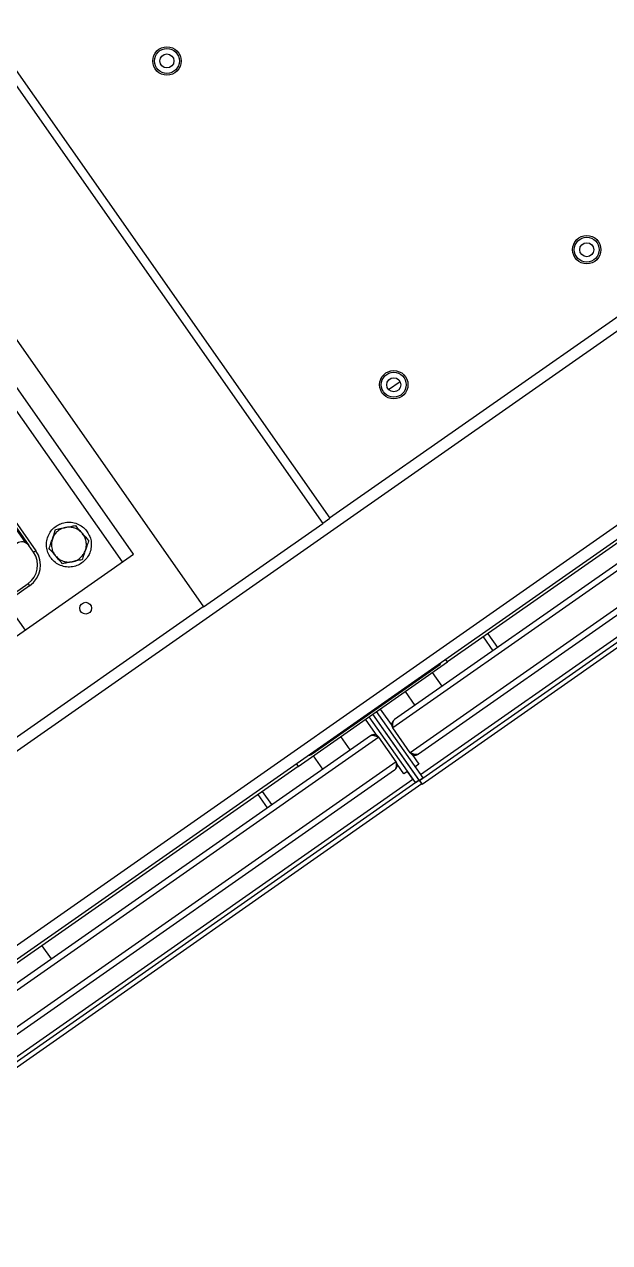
# Model space of a CAD drawing. Header units: millimetres. Extents: x 152904052 to 153933663, y 538271515 to 539240469.
# Drawn here: x 153452419.3 to 153452628, y 538569184.4 to 538569619 of the extents above; entities that cross this region are included whole.
import ezdxf

# ---------------------------------------------------------------- set-up
doc = ezdxf.new("R2010")
doc.units = ezdxf.units.MM
doc.layers.add('POWR', color=5, linetype='Continuous')

msp = doc.modelspace()

# ---------------------------------------------------------------- linework, layer by layer
at = {"layer": 'POWR', "color": 7}
for p, q in [((153451610.15, 538568795.17), (153453405.73, 538570052.45)), ((153452528.12, 538569442.95), (153453373.89, 538570035.16)), ((153453446.82, 538569995.52), (153452550.66, 538569368.03)), ((153453443.83, 538569996), (153452551.24, 538569371)), ((153451659.93, 538568760.69), (153453421.11, 538569993.88)), ((153451662.28, 538568757.33), (153453423.46, 538569990.52)), ((153453453.01, 538569986.68), (153452556.86, 538569359.18)), ((153453420.05, 538569986.67), (153452570.18, 538569391.59)), ((153453452.49, 538569983.75), (153452559.78, 538569358.67)), ((153453462.18, 538569978.81), (153452561.11, 538569347.88)), ((153452341.47, 538569709.5), (153452528.19, 538569442.84)), ((153452338.93, 538569707.72), (153452525.69, 538569441)), ((153452296.42, 538569677.95), (153452483.18, 538569411.24)), ((153452454.26, 538569427.25), (153452333.81, 538569599.27)), ((153452458.2, 538569430), (153452337.74, 538569602.02)), ((153452549.17, 538569488.76), (153452553.23, 538569491.6)), ((153452390.68, 538569477.95), (153452423.38, 538569431.26)), ((153452419.84, 538569434.04), (153452389.62, 538569477.2)), ((153452389.87, 538569477.38), (153452420.84, 538569433.14)), ((153452483.18, 538569411.24), (153452525.69, 538569441)), ((153452528.22, 538569442.78), (153452525.69, 538569441)), ((153452146.47, 538569211.73), (153452458.2, 538569430)), ((153452422.56, 538569430.68), (153452420.84, 538569433.14)), ((153452423.38, 538569431.26), (153452422.56, 538569430.68)), ((153452670.62, 538569426.51), (153452560.19, 538569349.19)), ((153452560.59, 538569351.42), (153452665.25, 538569424.71)), ((153452391.51, 538569399.18), (153452420.59, 538569419.54)), ((153452421.17, 538569418.72), (153452392.09, 538569398.36)), ((153452420.59, 538569419.54), (153452421.17, 538569418.72)), ((153451637.29, 538568819.18), (153452483.06, 538569411.4)), ((153452413.81, 538569411.13), (153452419.55, 538569402.94)), ((153452582.88, 538569400.48), (153452586.32, 538569395.56)), ((153452584.52, 538569401.62), (153452587.96, 538569396.71)), ((153452516.94, 538569354.3), (153452570.18, 538569391.59)), ((153452521.88, 538569358.74), (153452567.68, 538569390.81)), ((153452567.68, 538569390.81), (153452567.45, 538569391.14)), ((153452570.18, 538569391.59), (153452569.49, 538569392.57)), ((153452568.3, 538569382.94), (153452564.86, 538569387.86)), ((153452555.03, 538569380.98), (153452558.47, 538569376.06)), ((153452561.45, 538569350.19), (153452544.87, 538569373.86)), ((153452546.18, 538569374.78), (153452550.66, 538569368.39)), ((153452545.3, 538569364.88), (153452540.94, 538569371.11)), ((153452558.71, 538569348.52), (153452542.25, 538569372.03)), ((153452560.14, 538569349.27), (153452543.56, 538569372.95)), ((153452560.02, 538569349.44), (153452543.56, 538569372.95)), ((153452551.24, 538569371), (153452551.18, 538569370.96)), ((153452545.63, 538569364.75), (153451649.48, 538568737.26)), ((153452542.65, 538569365.23), (153451650.05, 538568740.23)), ((153452535.42, 538569360.16), (153452532.09, 538569364.92)), ((153452542.71, 538569365.27), (153452542.65, 538569365.23)), ((153452551.83, 538569355.91), (153452545.63, 538569364.75)), ((153452556.86, 538569359.18), (153452550.66, 538569368.03)), ((153452551.83, 538569355.91), (153451655.68, 538568728.41)), ((153452521.66, 538569359.07), (153452521.88, 538569358.74)), ((153452522.26, 538569358.03), (153452525.59, 538569353.28)), ((153452557.53, 538569358.57), (153452559.95, 538569355.12)), ((153452551.31, 538569352.98), (153451658.6, 538568727.9)), ((153452516.94, 538569354.3), (153451667.07, 538568759.22)), ((153452516.25, 538569355.29), (153452516.94, 538569354.3)), ((153452554.59, 538569351.61), (153452552.18, 538569355.06)), ((153452555.9, 538569352.53), (153452554.59, 538569351.61)), ((153452557.85, 538569349.75), (153452555.9, 538569352.53)), ((153452559.95, 538569355.12), (153452558.64, 538569354.2)), ((153452558.64, 538569354.2), (153452560.59, 538569351.42)), ((153452561, 538569348.04), (153451659.93, 538568717.11)), ((153452560.08, 538569349.35), (153452400.51, 538569237.62)), ((153452404.03, 538569242.04), (153452557.85, 538569349.75)), ((153452558.71, 538569348.52), (153452560.02, 538569349.44)), ((153452558.71, 538569348.52), (153452558.77, 538569348.44)), ((153452560.08, 538569349.35), (153452561, 538569348.04)), ((153452561.45, 538569350.19), (153452560.14, 538569349.27)), ((153452560.19, 538569349.19), (153452561.11, 538569347.88)), ((153452561.5, 538569350.11), (153452561.45, 538569350.19)), ((153452505.93, 538569339.52), (153452502.6, 538569344.27)), ((153452507.57, 538569340.66), (153452504.24, 538569345.41)), ((153452428.93, 538569285.6), (153452425.6, 538569290.35))]:
    msp.add_line(p, q, dxfattribs=at)
for centre, radius in [((153452470.12, 538569605.97), 5.06), ((153452470.12, 538569605.97), 4.44), ((153452470.12, 538569605.97), 2.5), ((153452619.81, 538569538.65), 5.06), ((153452619.81, 538569538.65), 4.44), ((153452619.81, 538569538.65), 2.5), ((153452551, 538569490.46), 5.06), ((153452551, 538569490.46), 4.44), ((153452551, 538569490.46), 2.5), ((153452441.16, 538569410.75), 2.1)]:
    msp.add_circle(centre, radius, dxfattribs=at)
for centre, radius, start, end in [((153452418.38, 538569431.42), 3, 35, 125), ((153452416.01, 538569426.1), 8, 305, 35), ((153452416.01, 538569426.1), 9, 305, 35), ((153452519.53, 538569362.1), 4.1, 279.4805, 305), ((153452550.11, 538569354.7), 2.1, 305, 35), ((153452558.58, 538569360.39), 2.1, 215, 305)]:
    msp.add_arc(centre, radius, start, end, dxfattribs=at)
for points, knots in [([(153452428.61, 538569428.84), (153452428.28, 538569429.4), (153452427.58, 538569430.58), (153452427.11, 538569432.65), (153452427.19, 538569434.83), (153452427.86, 538569436.92), (153452429.02, 538569438.68), (153452430.53, 538569440.05), (153452432.33, 538569441), (153452434.39, 538569441.49), (153452436.58, 538569441.41), (153452438.65, 538569440.73), (153452440.44, 538569439.59), (153452441.31, 538569438.53), (153452441.72, 538569438.02)], [0, 0, 0, 0, 0.0785035, 0.1626766, 0.25, 0.3373234, 0.4214965, 0.5, 0.5785035, 0.6626766, 0.75, 0.8373234, 0.9214965, 1, 1, 1, 1]), ([(153452433.96, 538569439.53), (153452433.38, 538569439.37), (153452432.2, 538569439.03), (153452430.82, 538569437.98), (153452429.82, 538569436.75), (153452429.45, 538569435.87), (153452429.27, 538569435.43)], [0, 0, 0, 0, 0.275731, 0.561042, 0.784269, 1, 1, 1, 1]), ([(153452429.27, 538569435.43), (153452429.49, 538569436.06), (153452429.88, 538569437.21), (153452430.26, 538569438.33), (153452430.43, 538569438.83)], [0, 0, 0, 0, 0.5429, 1, 1, 1, 1]), ([(153452430.43, 538569438.83), (153452431.1, 538569438.97), (153452432.25, 538569439.2), (153452433.45, 538569439.43), (153452433.96, 538569439.53)], [0, 0, 0, 0, 0.574451, 1, 1, 1, 1]), ([(153452433.96, 538569439.53), (153452434.6, 538569439.66), (153452435.8, 538569439.9), (153452436.95, 538569440.13), (153452437.48, 538569440.23)], [0, 0, 0, 0, 0.5429, 1, 1, 1, 1]), ([(153452439.85, 538569437.53), (153452439.42, 538569437.95), (153452438.54, 538569438.8), (153452436.94, 538569439.47), (153452435.37, 538569439.72), (153452434.42, 538569439.6), (153452433.96, 538569439.53)], [0, 0, 0, 0, 0.275731, 0.561042, 0.784269, 1, 1, 1, 1]), ([(153452437.48, 538569440.23), (153452437.93, 538569439.72), (153452438.71, 538569438.84), (153452439.51, 538569437.92), (153452439.85, 538569437.53)], [0, 0, 0, 0, 0.574451, 1, 1, 1, 1]), ([(153452428.12, 538569432.03), (153452428.33, 538569432.67), (153452428.71, 538569433.79), (153452429.11, 538569434.94), (153452429.27, 538569435.43)], [0, 0, 0, 0, 0.574451, 1, 1, 1, 1]), ([(153452441.72, 538569438.02), (153452442.06, 538569437.45), (153452442.76, 538569436.28), (153452443.22, 538569434.2), (153452443.15, 538569432.02), (153452442.47, 538569429.94), (153452441.31, 538569428.17), (153452439.8, 538569426.81), (153452438.01, 538569425.85), (153452435.95, 538569425.37), (153452433.76, 538569425.45), (153452431.68, 538569426.12), (153452429.89, 538569427.27), (153452429.03, 538569428.33), (153452428.61, 538569428.84)], [0, 0, 0, 0, 0.0785035, 0.1626766, 0.25, 0.3373234, 0.4214965, 0.5, 0.5785035, 0.6626766, 0.75, 0.8373234, 0.9214965, 1, 1, 1, 1]), ([(153452429.27, 538569435.43), (153452429.13, 538569434.85), (153452428.83, 538569433.66), (153452429.05, 538569431.94), (153452429.62, 538569430.45), (153452430.2, 538569429.7), (153452430.48, 538569429.32)], [0, 0, 0, 0, 0.275731, 0.561042, 0.784269, 1, 1, 1, 1]), ([(153452441.06, 538569431.42), (153452441.21, 538569432.01), (153452441.51, 538569433.2), (153452441.28, 538569434.92), (153452440.72, 538569436.4), (153452440.14, 538569437.16), (153452439.85, 538569437.53)], [0, 0, 0, 0, 0.2757314, 0.5610422, 0.7842685, 1, 1, 1, 1]), ([(153452439.85, 538569437.53), (153452440.29, 538569437.03), (153452441.09, 538569436.12), (153452441.87, 538569435.23), (153452442.22, 538569434.83)], [0, 0, 0, 0, 0.5429, 1, 1, 1, 1]), ([(153452442.22, 538569434.83), (153452442, 538569434.18), (153452441.62, 538569433.07), (153452441.23, 538569431.91), (153452441.06, 538569431.42)], [0, 0, 0, 0, 0.574451, 1, 1, 1, 1]), ([(153452430.48, 538569429.32), (153452430.05, 538569429.82), (153452429.25, 538569430.74), (153452428.47, 538569431.62), (153452428.12, 538569432.03)], [0, 0, 0, 0, 0.5429, 1, 1, 1, 1]), ([(153452436.38, 538569427.32), (153452436.96, 538569427.49), (153452438.14, 538569427.82), (153452439.51, 538569428.88), (153452440.52, 538569430.11), (153452440.88, 538569430.99), (153452441.06, 538569431.42)], [0, 0, 0, 0, 0.275731, 0.561042, 0.784269, 1, 1, 1, 1]), ([(153452441.06, 538569431.42), (153452440.85, 538569430.8), (153452440.46, 538569429.64), (153452440.08, 538569428.53), (153452439.91, 538569428.02)], [0, 0, 0, 0, 0.5429, 1, 1, 1, 1]), ([(153452430.48, 538569429.32), (153452430.92, 538569428.91), (153452431.8, 538569428.05), (153452433.4, 538569427.39), (153452434.97, 538569427.13), (153452435.91, 538569427.26), (153452436.38, 538569427.32)], [0, 0, 0, 0, 0.275731, 0.561042, 0.784269, 1, 1, 1, 1]), ([(153452432.85, 538569426.62), (153452432.41, 538569427.13), (153452431.63, 538569428.02), (153452430.83, 538569428.93), (153452430.48, 538569429.32)], [0, 0, 0, 0, 0.574451, 1, 1, 1, 1]), ([(153452436.38, 538569427.32), (153452435.73, 538569427.19), (153452434.54, 538569426.95), (153452433.38, 538569426.72), (153452432.85, 538569426.62)], [0, 0, 0, 0, 0.5429, 1, 1, 1, 1]), ([(153452439.91, 538569428.02), (153452439.24, 538569427.89), (153452438.08, 538569427.66), (153452436.89, 538569427.42), (153452436.38, 538569427.32)], [0, 0, 0, 0, 0.574451, 1, 1, 1, 1]), ([(153452551.83, 538569355.91), (153452551.84, 538569355.61), (153452551.87, 538569354.97), (153452551.85, 538569354.1), (153452551.7, 538569353.38), (153452551.44, 538569353.11), (153452551.31, 538569352.98)], [0, 0, 0, 0, 0.230728, 0.485563, 0.740459, 1, 1, 1, 1]), ([(153452559.78, 538569358.67), (153452559.63, 538569358.6), (153452559.32, 538569358.45), (153452558.64, 538569358.53), (153452557.79, 538569358.8), (153452557.17, 538569359.05), (153452556.86, 538569359.18)], [0, 0, 0, 0, 0.230728, 0.485563, 0.740459, 1, 1, 1, 1])]:
    msp.add_open_spline(points, degree=3, knots=knots, dxfattribs=at)
for points in [[(153452551.18, 538569370.96), (153452550.97, 538569370.77), (153452550.56, 538569370.4), (153452550.27, 538569369.61), (153452550.27, 538569368.76), (153452550.53, 538569368.27), (153452550.66, 538569368.03)], [(153452550.66, 538569368.03), (153452550.65, 538569368.36), (153452550.63, 538569369.02), (153452550.68, 538569369.9), (153452550.85, 538569370.61), (153452551.11, 538569370.87), (153452551.24, 538569371)], [(153452542.65, 538569365.23), (153452542.82, 538569365.31), (153452543.15, 538569365.46), (153452543.87, 538569365.38), (153452544.72, 538569365.12), (153452545.33, 538569364.87), (153452545.63, 538569364.75)], [(153452545.63, 538569364.75), (153452545.45, 538569364.96), (153452545.08, 538569365.37), (153452544.29, 538569365.67), (153452543.44, 538569365.66), (153452542.95, 538569365.4), (153452542.71, 538569365.27)]]:
    msp.add_open_spline(points, degree=3, dxfattribs=at)

doc.saveas('drawing.dxf')
